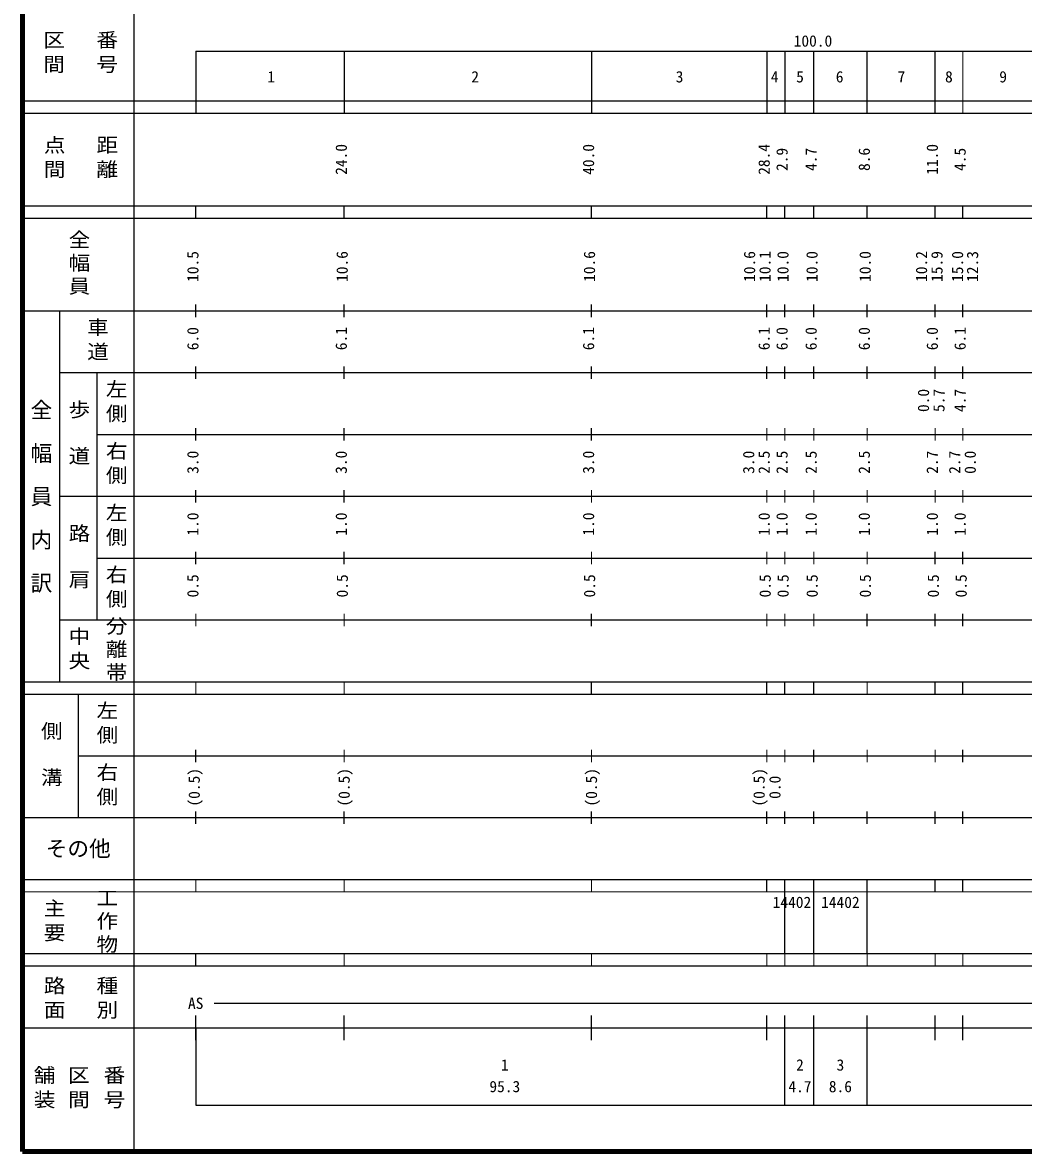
# Model space of a CAD drawing. Units: millimetres, scale not verified. Extents: x 52259 to 692259, y 20000 to 380000.
# Drawn here: x 52259 to 214144, y 20000 to 202637 of the extents above; entities that cross this region are included whole.
import ezdxf
from ezdxf.enums import TextEntityAlignment as Align

# ---------------------------------------------------------------- set-up
doc = ezdxf.new("R2010")
doc.units = ezdxf.units.MM
doc.header["$LTSCALE"] = 1000
doc.layers.add('M-BGD-HTXT', color=7, linetype='Continuous', lineweight=25)
doc.layers.add('M-TTL', color=2, linetype='Continuous', lineweight=140)
doc.styles.add('@ＭＳ ゴシック', font='')
doc.styles.add('ＭＳ ゴシック', font='')
doc.styles.get('@ＭＳ ゴシック').set_extended_font_data('@MS Gothic')
doc.styles.get('ＭＳ ゴシック').set_extended_font_data('MS Gothic')

msp = doc.modelspace()

# ---------------------------------------------------------------- linework, layer by layer
at = {"layer": 'M-BGD-HTXT'}
for p, q in [((70259, 370000), (70259, 20000)), ((80259, 198000), (591259, 198000)), ((80259, 198000), (80259, 188000)), ((104259, 198000), (104259, 188000)), ((144259, 198000), (144259, 188000)), ((172659, 198000), (172659, 188000)), ((175559, 198000), (175559, 188000)), ((180259, 188000), (180259, 198000)), ((188859, 188000), (188859, 198000)), ((199859, 188000), (199859, 198000)), ((52259, 190000), (591259, 190000)), ((52259, 188000), (591259, 188000)), ((52259, 173000), (591259, 173000)), ((80259, 171000), (80259, 173000)), ((104259, 171000), (104259, 173000)), ((144259, 171000), (144259, 173000)), ((172659, 171000), (172659, 173000)), ((175559, 171000), (175559, 173000)), ((180259, 171000), (180259, 173000)), ((188859, 171000), (188859, 173000)), ((199859, 171000), (199859, 173000)), ((204359, 171000), (204359, 173000)), ((52259, 171000), (591259, 171000)), ((52259, 156000), (591259, 156000)), ((58259, 96000), (58259, 156000)), ((80259, 155000), (80259, 157000)), ((104259, 155000), (104259, 157000)), ((144259, 155000), (144259, 157000)), ((172659, 155000), (172659, 157000)), ((175559, 155000), (175559, 157000)), ((180259, 155000), (180259, 157000)), ((188859, 155000), (188859, 157000)), ((199859, 155000), (199859, 157000)), ((204359, 155000), (204359, 157000)), ((80259, 145000), (80259, 147000)), ((104259, 145000), (104259, 147000)), ((144259, 145000), (144259, 147000)), ((172659, 145000), (172659, 147000)), ((175559, 145000), (175559, 147000)), ((180259, 145000), (180259, 147000)), ((188859, 145000), (188859, 147000)), ((199859, 145000), (199859, 147000)), ((204359, 145000), (204359, 147000)), ((58259, 146000), (591259, 146000)), ((64259, 146000), (64259, 106000)), ((80259, 135000), (80259, 137000)), ((104259, 135000), (104259, 137000)), ((144259, 135000), (144259, 137000)), ((64259, 136000), (591259, 136000)), ((80259, 125000), (80259, 127000)), ((104259, 125000), (104259, 127000)), ((58259, 126000), (591259, 126000)), ((80259, 115000), (80259, 117000)), ((104259, 115000), (104259, 117000)), ((199859, 115000), (199859, 117000)), ((204359, 115000), (204359, 117000)), ((64259, 116000), (591259, 116000)), ((58259, 106000), (591259, 106000)), ((144259, 105000), (144259, 107000)), ((188859, 105000), (188859, 107000)), ((199859, 105000), (199859, 107000)), ((204359, 105000), (204359, 107000)), ((52259, 96000), (591259, 96000)), ((144259, 94000), (144259, 96000)), ((172659, 94000), (172659, 96000)), ((175559, 94000), (175559, 96000)), ((180259, 94000), (180259, 96000)), ((199859, 94000), (199859, 96000)), ((204359, 94000), (204359, 96000)), ((52259, 94000), (591259, 94000)), ((61259, 94000), (61259, 74000)), ((80259, 83000), (80259, 85000)), ((180259, 83000), (180259, 85000)), ((204359, 83000), (204359, 85000)), ((61259, 84000), (591259, 84000)), ((80259, 73000), (80259, 75000)), ((104259, 73000), (104259, 75000)), ((144259, 73000), (144259, 75000)), ((172659, 73000), (172659, 75000)), ((175559, 73000), (175559, 75000)), ((180259, 73000), (180259, 75000)), ((188859, 73000), (188859, 75000)), ((199859, 73000), (199859, 75000)), ((204359, 73000), (204359, 75000)), ((52259, 74000), (591259, 74000)), ((52259, 64000), (591259, 64000)), ((172659, 62000), (172659, 64000)), ((175559, 62000), (175559, 64000)), ((180259, 62000), (180259, 64000)), ((188859, 62000), (188859, 64000)), ((199859, 62000), (199859, 64000)), ((204359, 62000), (204359, 64000)), ((175559, 52000), (175559, 62000)), ((180259, 52000), (180259, 62000)), ((188859, 52000), (188859, 62000)), ((52259, 52000), (591259, 52000)), ((80259, 50000), (80259, 52000)), ((52259, 50000), (591259, 50000)), ((83259, 44000), (577259, 44000)), ((80259, 38000), (80259, 42000)), ((104259, 38000), (104259, 42000)), ((144259, 38000), (144259, 42000)), ((172659, 38000), (172659, 42000)), ((175559, 38000), (175559, 42000)), ((180259, 38000), (180259, 42000)), ((188859, 38000), (188859, 42000)), ((199859, 38000), (199859, 42000)), ((204359, 38000), (204359, 42000)), ((52259, 40000), (591259, 40000)), ((80259, 40000), (80259, 27500)), ((175559, 27500), (175559, 40000)), ((180259, 27500), (180259, 40000)), ((188859, 27500), (188859, 40000)), ((80259, 27500), (591259, 27500))]:
    msp.add_line(p, q, dxfattribs=at)
at = {"layer": 'M-BGD-HTXT', "lineweight": 13}
for p, q in [((204359, 188000), (204359, 198000)), ((172659, 135000), (172659, 137000)), ((175559, 135000), (175559, 137000)), ((180259, 135000), (180259, 137000)), ((188859, 135000), (188859, 137000)), ((199859, 135000), (199859, 137000)), ((204359, 135000), (204359, 137000)), ((144259, 125000), (144259, 127000)), ((172659, 125000), (172659, 127000)), ((175559, 125000), (175559, 127000)), ((180259, 125000), (180259, 127000)), ((188859, 125000), (188859, 127000)), ((199859, 125000), (199859, 127000)), ((204359, 125000), (204359, 127000)), ((144259, 115000), (144259, 117000)), ((172659, 115000), (172659, 117000)), ((175559, 115000), (175559, 117000)), ((180259, 115000), (180259, 117000)), ((188859, 115000), (188859, 117000)), ((80259, 105000), (80259, 107000)), ((104259, 105000), (104259, 107000)), ((172659, 105000), (172659, 107000)), ((175559, 105000), (175559, 107000)), ((180259, 105000), (180259, 107000)), ((80259, 94000), (80259, 96000)), ((104259, 94000), (104259, 96000)), ((188859, 94000), (188859, 96000)), ((104259, 83000), (104259, 85000)), ((144259, 83000), (144259, 85000)), ((172659, 83000), (172659, 85000)), ((175559, 83000), (175559, 85000)), ((188859, 83000), (188859, 85000)), ((199859, 83000), (199859, 85000)), ((80259, 62000), (80259, 64000)), ((104259, 62000), (104259, 64000)), ((144259, 62000), (144259, 64000)), ((52259, 62000), (591259, 62000)), ((104259, 50000), (104259, 52000)), ((144259, 50000), (144259, 52000)), ((172659, 50000), (172659, 52000)), ((175559, 50000), (175559, 52000)), ((180259, 50000), (180259, 52000)), ((188859, 50000), (188859, 52000)), ((199859, 50000), (199859, 52000)), ((204359, 50000), (204359, 52000))]:
    msp.add_line(p, q, dxfattribs=at)
at = {"layer": 'M-TTL'}
for p, q in [((52259, 380000), (52259, 20000)), ((52259, 20000), (692259, 20000))]:
    msp.add_line(p, q, dxfattribs=at)

# ---------------------------------------------------------------- texts
at = {"layer": 'M-BGD-HTXT', "style": 'ＭＳ ゴシック'}
for s, p in [('100.0', (180103, 198195)), ('1', (92477, 192405)), ('2', (125458, 192405)), ('3', (158523, 192405)), ('4', (173917, 192405)), ('5', (178009, 192405)), ('6', (184419, 192405)), ('7', (194415, 192405)), ('8', (202091, 192405)), ('9', (210863, 192405)), ('14402', (176701, 58839)), ('14402', (184539, 58839)), ('AS', (80259, 42500)), ('1', (130259, 32523)), ('2', (178002, 32523)), ('3', (184539, 32523)), ('95.3', (130259, 29033)), ('4.7', (178002, 29033)), ('8.6', (184539, 29033))]:
    msp.add_text(s, height=1833, dxfattribs=at).set_placement(p, align=Align.BOTTOM_CENTER)
for s, p in [('24.0', (105259, 180500)), ('40.0', (145259, 180500)), ('28.4', (173659, 180500)), ('11.0', (200859, 180500)), ('2.9', (176559, 180500)), ('4.7', (181259, 180500)), ('8.6', (189859, 180500)), ('4.5', (205359, 180500)), ('10.5', (81259, 163174)), ('10.6', (105403, 163174)), ('10.6', (145403, 163174)), ('10.6', (171303, 163174)), ('10.1', (173803, 163174)), ('10.0', (176703, 163174)), ('10.0', (181403, 163174)), ('10.0', (190003, 163174)), ('10.2', (199117, 163174)), ('15.9', (201617, 163174)), ('15.0', (204945, 163174)), ('12.3', (207374, 163174)), ('6.0', (81259, 151500)), ('6.1', (105259, 151500)), ('6.1', (145259, 151500)), ('6.1', (173659, 151500)), ('6.0', (176559, 151500)), ('6.0', (181259, 151500)), ('6.0', (189859, 151500)), ('6.0', (200859, 151500)), ('6.1', (205359, 151500)), ('0.0', (199434, 141500)), ('5.7', (201934, 141500)), ('4.7', (205359, 141500)), ('3.0', (81259, 131500)), ('3.0', (105259, 131500)), ('3.0', (145259, 131500)), ('3.0', (171159, 131500)), ('2.5', (173659, 131500)), ('2.5', (176559, 131500)), ('2.5', (181259, 131500)), ('2.5', (189859, 131500)), ('2.7', (200859, 131500)), ('2.7', (204485, 131500)), ('0.0', (206995, 131500)), ('1.0', (81259, 121500)), ('1.0', (105259, 121500)), ('1.0', (145259, 121500)), ('1.0', (173659, 121500)), ('1.0', (176559, 121500)), ('1.0', (181259, 121500)), ('1.0', (189859, 121500)), ('1.0', (200859, 121500)), ('1.0', (205359, 121500)), ('0.5', (81259, 111500)), ('0.5', (105424, 111500)), ('0.5', (145424, 111500)), ('0.5', (173824, 111500)), ('0.5', (176724, 111500)), ('0.5', (181424, 111500)), ('0.5', (190024, 111500)), ('0.5', (201024, 111500)), ('0.5', (205524, 111500))]:
    msp.add_text(s, height=1833, rotation=90, dxfattribs=at).set_placement(p, align=Align.BOTTOM_CENTER)
at = {"layer": 'M-BGD-HTXT'}
for s, height, rotation, style, p in [('全\u3000幅\u3000員\u3000内\u3000訳', 2566, 270, '@ＭＳ ゴシック', (55259, 126000)), ('(0.5)', 1833, 90, 'ＭＳ ゴシック', (80009, 78914)), ('(0.5)', 1833, 90, 'ＭＳ ゴシック', (104259, 78914)), ('(0.5)', 1833, 90, 'ＭＳ ゴシック', (144259, 78914)), ('(0.5)', 1833, 90, 'ＭＳ ゴシック', (171378, 78914)), ('0.0', 1833, 90, 'ＭＳ ゴシック', (173944, 78914))]:
    msp.add_text(s, height=height, rotation=rotation, dxfattribs=dict(at, style=style)).set_placement(p, align=Align.MIDDLE_CENTER)
at = {"layer": 'M-BGD-HTXT', "style": 'ＭＳ ゴシック'}
msp.add_text('その他', height=2566, dxfattribs=at).set_placement((61259, 69000), align=Align.MIDDLE_CENTER)
at = {"layer": 'M-BGD-HTXT', "char_height": 2566, "attachment_point": 5, "rotation": 270, "style": '@ＭＳ ゴシック'}
for s, insert in [('\\T1.25;\\W0.9;区間', (57259, 197500)), ('\\T1.25;\\W0.9;番号', (65759, 197500)), ('\\T1.25;\\W0.9;点間', (57259, 180500)), ('\\T1.25;\\W0.9;距離', (65759, 180500)), ('\\T1.19;\\W0.9;全幅員', (61259, 163500)), ('\\T1.25;\\W0.9;車道', (64259, 151000)), ('\\T1.25;\\W0.9;左側', (67259, 141000)), ('\\T1.19;\\W0.9;歩\u3000道', (61259, 136000)), ('\\T1.25;\\W0.9;右側', (67259, 131000)), ('\\T1.25;\\W0.9;左側', (67259, 121000)), ('\\T1.19;\\W0.9;路\u3000肩', (61259, 116000)), ('\\T1.25;\\W0.9;右側', (67259, 111000)), ('\\T1.19;\\W0.9;分離帯', (67259, 101000)), ('\\T1.25;\\W0.9;中央', (61259, 101000)), ('\\T1.25;\\W0.9;左側', (65759, 89000)), ('\\T1.19;\\W0.9;側\u3000溝', (56759, 84000)), ('\\T1.25;\\W0.9;右側', (65759, 79000)), ('\\T1.19;\\W0.9;工作物', (65759, 57000)), ('\\T1.25;\\W0.9;主要', (57259, 57000)), ('\\T1.25;\\W0.9;路面', (57259, 44500)), ('\\T1.25;\\W0.9;種別', (65759, 44500)), ('\\T1.25;\\W0.9;舗装', (55592, 30000)), ('\\T1.25;\\W0.9;区間', (61259, 30000)), ('\\T1.25;\\W0.9;番号', (66926, 30000))]:
    msp.add_mtext(s, dxfattribs=dict(at, insert=insert))

doc.saveas('drawing.dxf')
